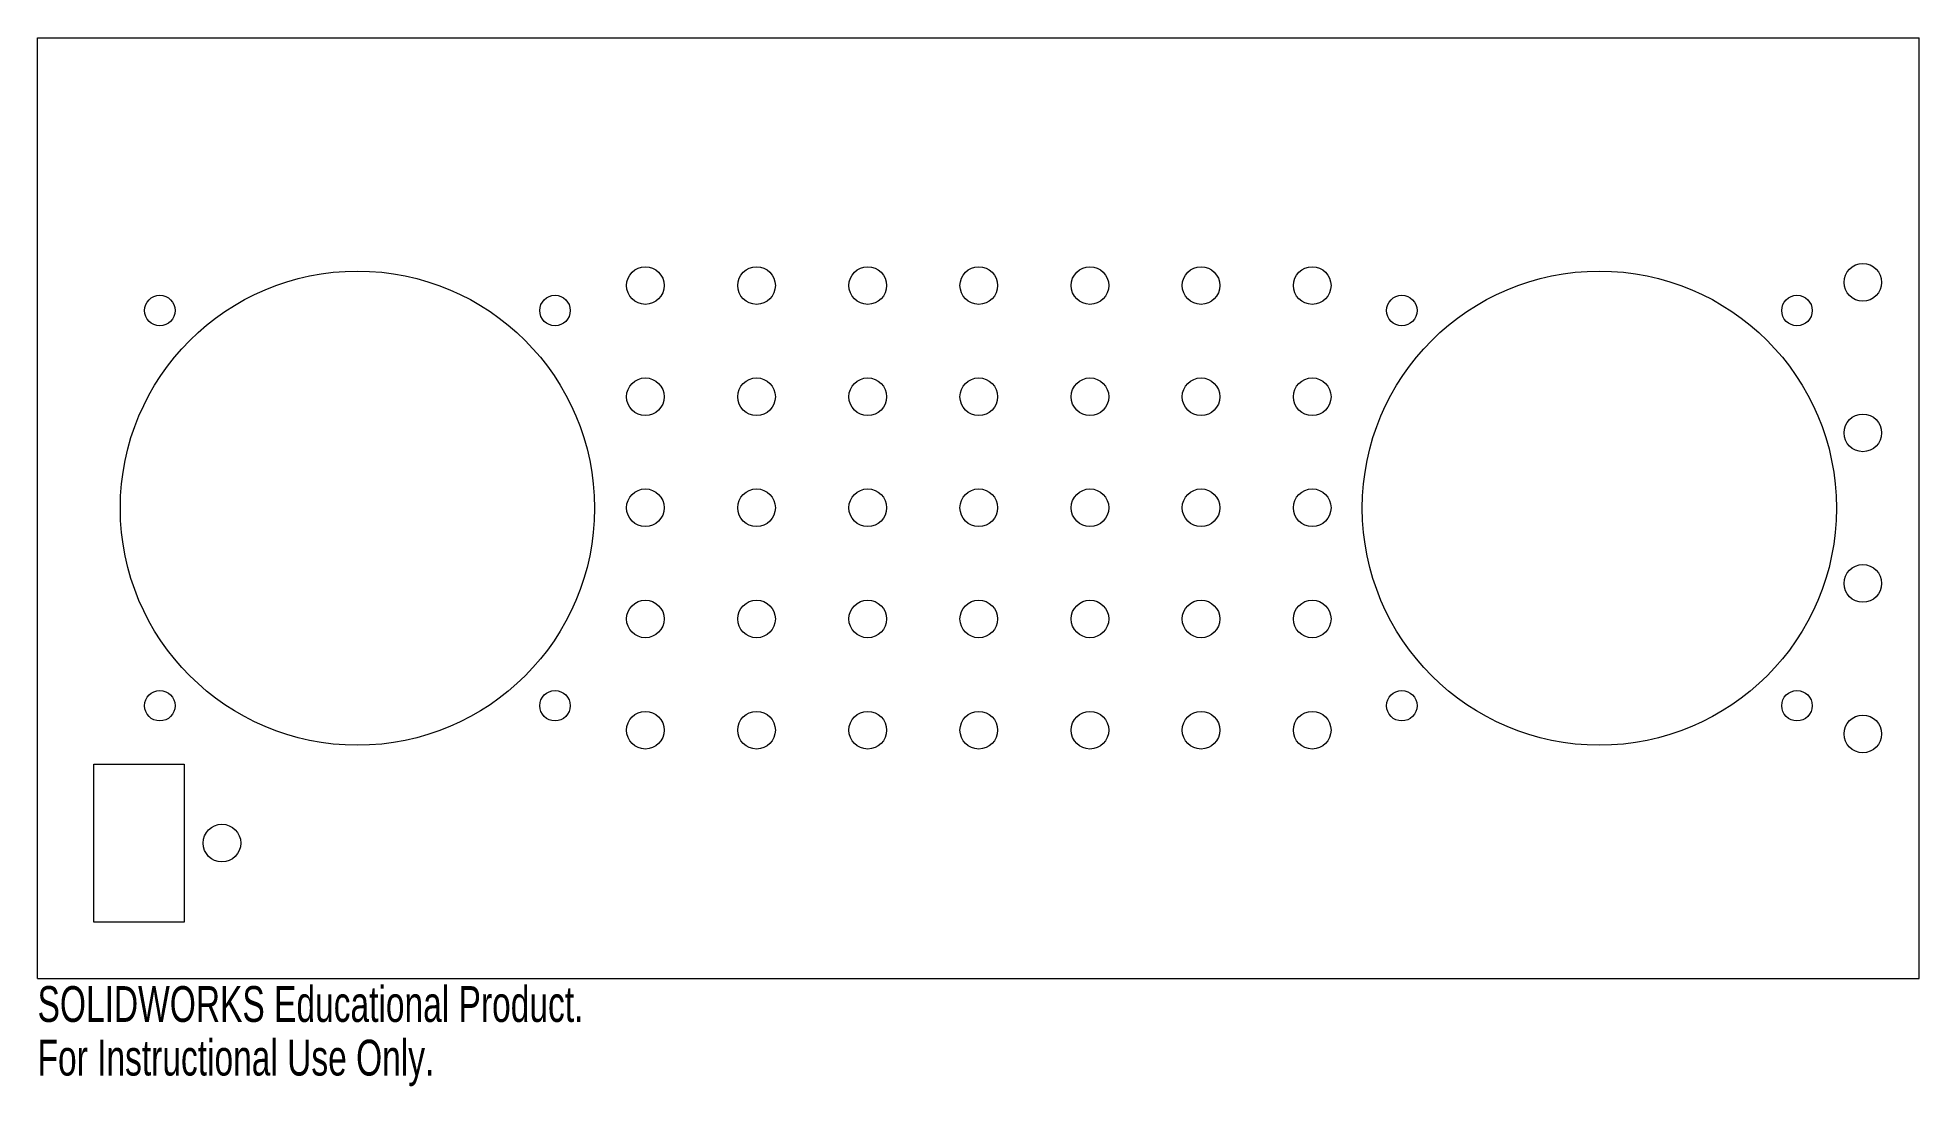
# Model space of a CAD drawing. Header units: inches. Extents: x -7.4 to 2.6, y -2.5 to 3.1.
import ezdxf

# ---------------------------------------------------------------- set-up
doc = ezdxf.new("R2010")
doc.units = ezdxf.units.IN
doc.header["$MEASUREMENT"] = 0
doc.styles.add('SLDTEXTSTYLE0', font='TXT', dxfattribs={"width": 0.7})

msp = doc.modelspace()

# ---------------------------------------------------------------- linework, layer by layer
at = {"color": 7, "linetype": 'Continuous', "lineweight": 15}
for p, q in [((-7.442, -1.891), (-7.442, 3.109)), ((-7.442, 3.109), (2.558, 3.109)), ((2.558, -1.891), (2.558, 3.109)), ((-7.142, -1.591), (-7.142, -0.751)), ((-7.142, -0.751), (-6.662, -0.751)), ((-6.662, -0.751), (-6.662, -1.591)), ((-6.662, -1.591), (-7.142, -1.591)), ((-7.442, -1.891), (2.558, -1.891))]:
    msp.add_line(p, q, dxfattribs=at)
for centre, radius in [((2.258, 1.809), 0.1), ((-5.742, 0.609), 1.26), ((-4.212, 1.792), 0.1), ((-3.621, 1.792), 0.1), ((-3.03, 1.792), 0.1), ((-2.44, 1.792), 0.1), ((-1.849, 1.792), 0.1), ((-1.259, 1.792), 0.1), ((-0.668, 1.792), 0.1), ((0.858, 0.609), 1.26), ((-6.792, 1.659), 0.081), ((-4.692, 1.659), 0.081), ((-0.192, 1.659), 0.081), ((1.908, 1.659), 0.081), ((-4.212, 1.201), 0.1), ((-3.621, 1.201), 0.1), ((-3.03, 1.201), 0.1), ((-2.44, 1.201), 0.1), ((-1.849, 1.201), 0.1), ((-1.259, 1.201), 0.1), ((-0.668, 1.201), 0.1), ((2.258, 1.009), 0.1), ((-4.212, 0.611), 0.1), ((-3.621, 0.611), 0.1), ((-3.03, 0.611), 0.1), ((-2.44, 0.611), 0.1), ((-1.849, 0.611), 0.1), ((-1.259, 0.611), 0.1), ((-0.668, 0.611), 0.1), ((2.258, 0.209), 0.1), ((-4.212, 0.02), 0.1), ((-3.621, 0.02), 0.1), ((-3.03, 0.02), 0.1), ((-2.44, 0.02), 0.1), ((-1.849, 0.02), 0.1), ((-1.259, 0.02), 0.1), ((-0.668, 0.02), 0.1), ((-6.792, -0.441), 0.081), ((-4.692, -0.441), 0.081), ((-0.192, -0.441), 0.081), ((1.908, -0.441), 0.081), ((-4.212, -0.571), 0.1), ((-3.621, -0.571), 0.1), ((-3.03, -0.571), 0.1), ((-2.44, -0.571), 0.1), ((-1.849, -0.571), 0.1), ((-1.259, -0.571), 0.1), ((-0.668, -0.571), 0.1), ((2.258, -0.591), 0.1), ((-6.462, -1.171), 0.1)]:
    msp.add_circle(centre, radius, dxfattribs=at)

# ---------------------------------------------------------------- texts
at = {"color": 7, "linetype": 'Continuous', "char_height": 0.1903, "attachment_point": 1, "style": 'SLDTEXTSTYLE0'}
for s, insert in [('SOLIDWORKS Educational Product.', (-7.442, -1.931)), ('For Instructional Use Only.', (-7.442, -2.216))]:
    msp.add_mtext(s, dxfattribs=dict(at, insert=insert))

doc.saveas('drawing.dxf')
